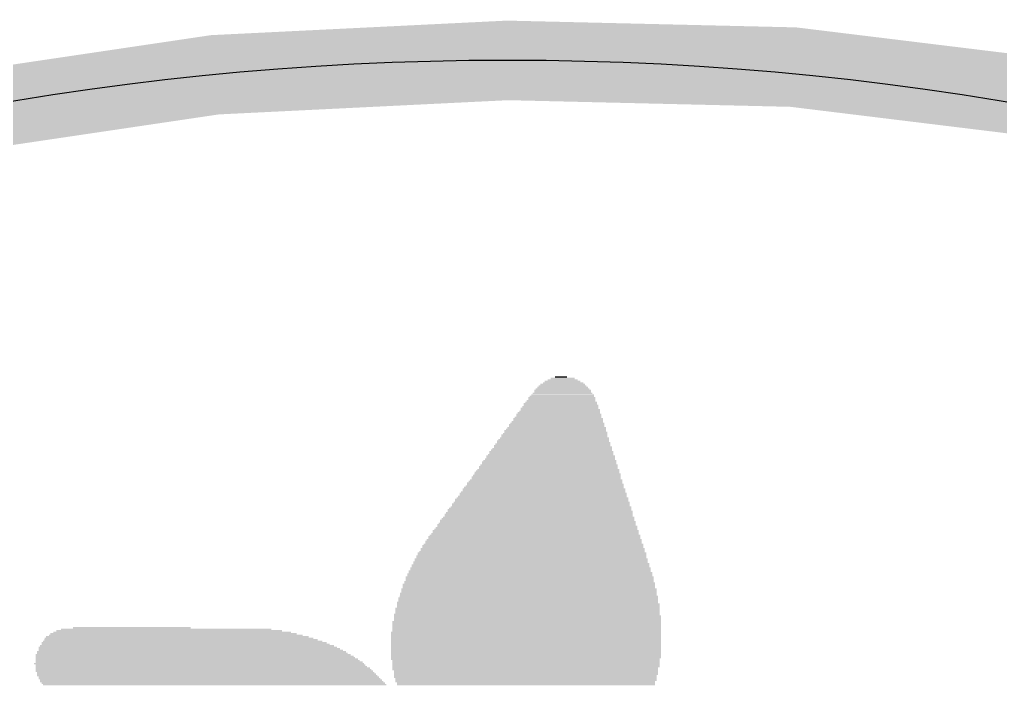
# Model space of a CAD drawing. Extents: x -15.4 to 15.4, y -15.6 to 15.4.
# Drawn here: x -2.49 to 2.52, y 12.05 to 15.45 of the extents above; entities that cross this region are included whole.
import ezdxf

# ---------------------------------------------------------------- set-up
doc = ezdxf.new("R2010")
doc.units = 0
for name, color, linetype in [('16', 132, 'CONTINUOUS'), ('20', 53, 'CONTINUOUS'), ('21', 40, 'CONTINUOUS')]:
    doc.layers.add(name, color=color, linetype=linetype)

# ---------------------------------------------------------------- blocks, each defined once
blk = doc.blocks.new('RECT')
blk.add_solid([(-0.5, -0.5), (0.5, -0.5), (-0.5, 0.5), (0.5, 0.5)])

msp = doc.modelspace()

# ---------------------------------------------------------------- linework, layer by layer
at = {"layer": '16'}
for points, const_width in [([(0, 15.24, 0.4142), (-15.24, 0)], 0.4064), ([(15.24, 0.762, 0.4142), (0, 15.24)], 0.4064), ([(-0.0026, 15.3416, 1), (0.0026, 15.1384)], 0.2032), ([(0, 15.1384, 1), (0, 15.3416)], 0.2032)]:
    msp.add_lwpolyline(points, format="xyb", dxfattribs=dict(at, const_width=const_width))
at = {"layer": '20'}
for start, end in [(90, 180), (0, 90)]:
    msp.add_arc((0, 0), 15.24, start, end, dxfattribs=at)

# ---------------------------------------------------------------- block references
at = {"layer": '21'}
for p, xscale, yscale in [((0.2807, 13.617), 0.1219, 0.0077), ((0.2731, 13.6246), 0.0609, 0.0076), ((0.2807, 13.5636), 0.2743, 0.0076), ((0.2807, 13.5712), 0.2591, 0.0076), ((0.2807, 13.5789), 0.2438, 0.0077), ((0.2807, 13.5865), 0.2286, 0.0076), ((0.2845, 13.5941), 0.2058, 0.0076), ((0.2807, 13.6017), 0.1829, 0.0076), ((0.2807, 13.6093), 0.1524, 0.0076), ((0.2769, 13.5179), 0.3429, 0.0076), ((0.2769, 13.5255), 0.3277, 0.0076), ((0.2807, 13.5331), 0.32, 0.0076), ((0.2807, 13.5408), 0.3048, 0.0077), ((0.2807, 13.556), 0.2896, 0.0076), ((0.2807, 13.5484), 0.2896, 0.0076), ((0.2655, 13.4646), 0.3963, 0.0077), ((0.2692, 13.4722), 0.3887, 0.0076), ((0.2692, 13.4874), 0.3733, 0.0076), ((0.2731, 13.4798), 0.381, 0.0076), ((0.2731, 13.495), 0.3657, 0.0076), ((0.2731, 13.5027), 0.3505, 0.0077), ((0.2769, 13.5103), 0.3429, 0.0076), ((0.2578, 13.4188), 0.442, 0.0076), ((0.2616, 13.4341), 0.4343, 0.0076), ((0.2616, 13.4265), 0.4343, 0.0077), ((0.2616, 13.4417), 0.4191, 0.0076), ((0.2655, 13.4493), 0.4115, 0.0076), ((0.2692, 13.4569), 0.4039, 0.0076), ((0.2502, 13.3655), 0.503, 0.0076), ((0.2502, 13.3807), 0.4876, 0.0076), ((0.2502, 13.3731), 0.4876, 0.0076), ((0.254, 13.3884), 0.48, 0.0077), ((0.254, 13.396), 0.4648, 0.0076), ((0.2578, 13.4112), 0.4572, 0.0076), ((0.2578, 13.4036), 0.4572, 0.0076), ((0.2388, 13.3122), 0.5563, 0.0077), ((0.2388, 13.3274), 0.541, 0.0076), ((0.2388, 13.3198), 0.541, 0.0076), ((0.2426, 13.335), 0.5334, 0.0076), ((0.2426, 13.3503), 0.5182, 0.0077), ((0.2464, 13.3426), 0.5258, 0.0076), ((0.2464, 13.3579), 0.5106, 0.0076), ((0.2274, 13.2741), 0.5943, 0.0077), ((0.2312, 13.2664), 0.6019, 0.0076), ((0.2312, 13.2817), 0.5867, 0.0076), ((0.2312, 13.2969), 0.5715, 0.0076), ((0.235, 13.2893), 0.5791, 0.0076), ((0.235, 13.3045), 0.5639, 0.0076), ((0.2198, 13.2207), 0.6553, 0.0076), ((0.2198, 13.2131), 0.6553, 0.0076), ((0.2198, 13.2283), 0.6401, 0.0076), ((0.2235, 13.2436), 0.6325, 0.0076), ((0.2235, 13.236), 0.6325, 0.0077), ((0.2235, 13.2512), 0.6172, 0.0076), ((0.2273, 13.2588), 0.6096, 0.0076), ((0.2083, 13.1674), 0.7086, 0.0076), ((0.2121, 13.175), 0.701, 0.0076), ((0.2121, 13.1902), 0.6858, 0.0076), ((0.2121, 13.1826), 0.6858, 0.0076), ((0.2159, 13.1979), 0.6782, 0.0077), ((0.2159, 13.2055), 0.663, 0.0076), ((0.1969, 13.114), 0.762, 0.0076), ((0.2007, 13.1217), 0.7544, 0.0077), ((0.2007, 13.1369), 0.7391, 0.0076), ((0.2045, 13.1293), 0.7468, 0.0076), ((0.2045, 13.1445), 0.7315, 0.0076), ((0.2083, 13.1521), 0.7239, 0.0076), ((0.2083, 13.1598), 0.7086, 0.0077), ((0.1893, 13.0683), 0.8077, 0.0076), ((0.193, 13.0759), 0.8001, 0.0076), ((0.1893, 13.0836), 0.7925, 0.0077), ((0.193, 13.0912), 0.7849, 0.0076), ((0.1968, 13.0988), 0.7773, 0.0076), ((0.1969, 13.1064), 0.762, 0.0076), ((0.1778, 13.015), 0.861, 0.0076), ((0.1816, 13.0302), 0.8534, 0.0076), ((0.1816, 13.0226), 0.8534, 0.0076), ((0.1816, 13.0378), 0.8382, 0.0076), ((0.1854, 13.0531), 0.8306, 0.0076), ((0.1854, 13.0455), 0.8306, 0.0077), ((0.1855, 13.0607), 0.8153, 0.0076), ((0.1702, 12.9616), 0.922, 0.0076), ((0.1702, 12.9769), 0.9068, 0.0076), ((0.1702, 12.9693), 0.9068, 0.0077), ((0.174, 12.9845), 0.8992, 0.0076), ((0.174, 12.9997), 0.884, 0.0076), ((0.174, 12.9921), 0.884, 0.0076), ((0.1779, 13.0074), 0.8763, 0.0077), ((0.1588, 12.9235), 0.9601, 0.0076), ((0.1588, 12.9159), 0.9601, 0.0076), ((0.1626, 12.9312), 0.9525, 0.0077), ((0.1626, 12.9464), 0.9373, 0.0076), ((0.1663, 12.9388), 0.9449, 0.0076), ((0.1664, 12.954), 0.9296, 0.0076), ((0.1474, 12.8702), 1.0135, 0.0076), ((0.1512, 12.8626), 1.0211, 0.0076), ((0.1512, 12.8778), 1.0059, 0.0076), ((0.1511, 12.8931), 0.9906, 0.0077), ((0.155, 12.8854), 0.9983, 0.0076), ((0.155, 12.9007), 0.9829, 0.0076), ((0.1588, 12.9083), 0.9753, 0.0076), ((0.1397, 12.8169), 1.0744, 0.0077), ((0.1397, 12.8245), 1.0592, 0.0076), ((0.1435, 12.8397), 1.0516, 0.0076), ((0.1435, 12.8321), 1.0516, 0.0076), ((0.1436, 12.8473), 1.0363, 0.0076), ((0.1474, 12.855), 1.0287, 0.0077), ((0.1283, 12.7635), 1.1278, 0.0076), ((0.1321, 12.7711), 1.1202, 0.0076), ((0.1321, 12.7864), 1.1049, 0.0076), ((0.1321, 12.7788), 1.1049, 0.0077), ((0.1359, 12.794), 1.0972, 0.0076), ((0.1359, 12.8092), 1.082, 0.0076), ((0.1359, 12.8016), 1.082, 0.0076), ((0.1245, 12.7254), 1.1659, 0.0076), ((0.1245, 12.7178), 1.1659, 0.0076), ((0.1245, 12.733), 1.1506, 0.0076), ((0.1283, 12.7483), 1.143, 0.0076), ((0.1283, 12.7407), 1.143, 0.0077), ((0.1283, 12.7559), 1.1278, 0.0076), ((0.1169, 12.6645), 1.2115, 0.0077), ((0.1169, 12.6797), 1.1963, 0.0076), ((0.1207, 12.6721), 1.2039, 0.0076), ((0.1207, 12.6949), 1.1887, 0.0076), ((0.1207, 12.6873), 1.1887, 0.0076), ((0.1207, 12.7102), 1.1735, 0.0076), ((0.1207, 12.7026), 1.1735, 0.0077), ((0.1131, 12.6187), 1.2497, 0.0076), ((0.1131, 12.6111), 1.2497, 0.0076), ((0.1131, 12.634), 1.2345, 0.0076), ((0.1169, 12.6264), 1.2421, 0.0077), ((0.1169, 12.6492), 1.2269, 0.0076), ((0.1169, 12.6416), 1.2269, 0.0076), ((0.1169, 12.6568), 1.2115, 0.0076), ((0.1092, 12.5654), 1.2878, 0.0076), ((0.1092, 12.5806), 1.2725, 0.0076), ((0.1131, 12.573), 1.2801, 0.0076), ((0.1131, 12.6035), 1.2649, 0.0076), ((0.1131, 12.5959), 1.2649, 0.0076), ((0.1131, 12.5883), 1.2649, 0.0077), ((0.1054, 12.5197), 1.3106, 0.0076), ((0.1054, 12.5121), 1.3106, 0.0077), ((0.1092, 12.5425), 1.303, 0.0076), ((0.1092, 12.5349), 1.303, 0.0076), ((0.1092, 12.5273), 1.303, 0.0076), ((0.1092, 12.5578), 1.2878, 0.0076), ((0.1092, 12.5502), 1.2878, 0.0077), ((0.1017, 12.474), 1.3335, 0.0077), ((0.1055, 12.4663), 1.3411, 0.0076), ((0.1055, 12.4968), 1.3259, 0.0076), ((0.1055, 12.4892), 1.3259, 0.0076), ((0.1055, 12.4816), 1.3259, 0.0076), ((0.1092, 12.5044), 1.3183, 0.0076), ((0.0978, 12.413), 1.3564, 0.0076), ((0.1016, 12.4435), 1.3488, 0.0076), ((0.1016, 12.4359), 1.3488, 0.0077), ((0.1016, 12.4282), 1.3488, 0.0076), ((0.1016, 12.4206), 1.3488, 0.0076), ((0.1055, 12.4587), 1.3411, 0.0076), ((0.1055, 12.4511), 1.3411, 0.0076), ((0.0978, 12.3749), 1.3716, 0.0076), ((0.0978, 12.3673), 1.3716, 0.0076), ((0.1016, 12.4054), 1.364, 0.0076), ((0.1016, 12.3978), 1.364, 0.0077), ((0.1016, 12.3901), 1.364, 0.0076), ((0.1016, 12.3825), 1.364, 0.0076), ((-1.7044, 12.3139), 1.2573, 0.0076), ((-1.712, 12.3216), 1.2115, 0.0077), ((-1.7272, 12.3292), 1.1506, 0.0076), ((-1.7424, 12.3368), 1.0744, 0.0076), ((-1.9177, 12.3444), 0.602, 0.0076), ((0.094, 12.3216), 1.3792, 0.0077), ((0.094, 12.3139), 1.3792, 0.0076), ((0.0978, 12.3597), 1.3716, 0.0077), ((0.0978, 12.352), 1.3716, 0.0076), ((0.0978, 12.3444), 1.3716, 0.0076), ((0.0978, 12.3368), 1.3716, 0.0076), ((0.0978, 12.3292), 1.3716, 0.0076), ((-1.6434, 12.2606), 1.4707, 0.0076), ((-1.651, 12.2682), 1.4554, 0.0076), ((-1.6586, 12.2758), 1.425, 0.0076), ((-1.6663, 12.2835), 1.3945, 0.0077), ((-1.6777, 12.2911), 1.3716, 0.0076), ((-1.6853, 12.2987), 1.3411, 0.0076), ((-1.6929, 12.3063), 1.2954, 0.0076), ((0.094, 12.3063), 1.3792, 0.0076), ((0.094, 12.2987), 1.3792, 0.0076), ((0.094, 12.2911), 1.3792, 0.0076), ((0.094, 12.2835), 1.3792, 0.0077), ((0.094, 12.2758), 1.3792, 0.0076), ((0.094, 12.2682), 1.3792, 0.0076), ((0.094, 12.2606), 1.3792, 0.0076), ((-1.6129, 12.2225), 1.5774, 0.0076), ((-1.6091, 12.2149), 1.585, 0.0076), ((-1.6319, 12.2454), 1.524, 0.0077), ((-1.6243, 12.2377), 1.5392, 0.0076), ((-1.6167, 12.2301), 1.5544, 0.0076), ((-1.6358, 12.253), 1.5011, 0.0076), ((0.094, 12.253), 1.3792, 0.0076), ((0.094, 12.2454), 1.3792, 0.0077), ((0.094, 12.2377), 1.3792, 0.0076), ((0.094, 12.2301), 1.3792, 0.0076), ((0.094, 12.2225), 1.3792, 0.0076), ((0.094, 12.2149), 1.3792, 0.0076), ((-1.5748, 12.1615), 1.684, 0.0076), ((-1.5977, 12.1996), 1.6231, 0.0076), ((-1.5863, 12.1844), 1.6459, 0.0076), ((-1.6053, 12.2073), 1.6078, 0.0077), ((-1.5938, 12.192), 1.6307, 0.0076), ((-1.5824, 12.1768), 1.6536, 0.0076), ((-1.5748, 12.1692), 1.6688, 0.0077), ((0.094, 12.2073), 1.3792, 0.0077), ((0.094, 12.1996), 1.3792, 0.0076), ((0.094, 12.192), 1.3792, 0.0076), ((0.0902, 12.1844), 1.3716, 0.0076), ((0.094, 12.1768), 1.364, 0.0076), ((0.094, 12.1692), 1.364, 0.0077), ((0.094, 12.1615), 1.364, 0.0076), ((-1.5634, 12.1463), 1.6917, 0.0076), ((-1.552, 12.1311), 1.7145, 0.0077), ((-1.5482, 12.1234), 1.7221, 0.0076), ((-1.5672, 12.1539), 1.684, 0.0076), ((-1.5557, 12.1387), 1.7069, 0.0076), ((-1.5405, 12.1158), 1.7222, 0.0076), ((0.094, 12.1539), 1.364, 0.0076), ((0.094, 12.1463), 1.364, 0.0076), ((0.0902, 12.1387), 1.3564, 0.0076), ((0.0902, 12.1311), 1.3564, 0.0077), ((0.094, 12.1234), 1.3488, 0.0076), ((0.094, 12.1158), 1.3488, 0.0076), ((-1.5367, 12.1082), 1.7298, 0.0076), ((-1.5329, 12.1006), 1.7374, 0.0076), ((-1.5252, 12.093), 1.7373, 0.0077), ((-1.5214, 12.0853), 1.7449, 0.0076), ((-1.5138, 12.0777), 1.745, 0.0076), ((-1.51, 12.0701), 1.7526, 0.0076), ((-1.5024, 12.0625), 1.7526, 0.0076), ((0.094, 12.1082), 1.3488, 0.0076), ((0.0902, 12.1006), 1.3411, 0.0076), ((0.0902, 12.093), 1.3411, 0.0077), ((0.0902, 12.0701), 1.3259, 0.0076), ((0.094, 12.0853), 1.3335, 0.0076), ((0.094, 12.0777), 1.3335, 0.0076), ((0.094, 12.0625), 1.3182, 0.0076), ((-1.4948, 12.0549), 1.7526, 0.0077), ((0.094, 12.0549), 1.3182, 0.0077)]:
    msp.add_blockref('RECT', p, dxfattribs=dict(at, xscale=xscale, yscale=yscale))

doc.saveas('drawing.dxf')
